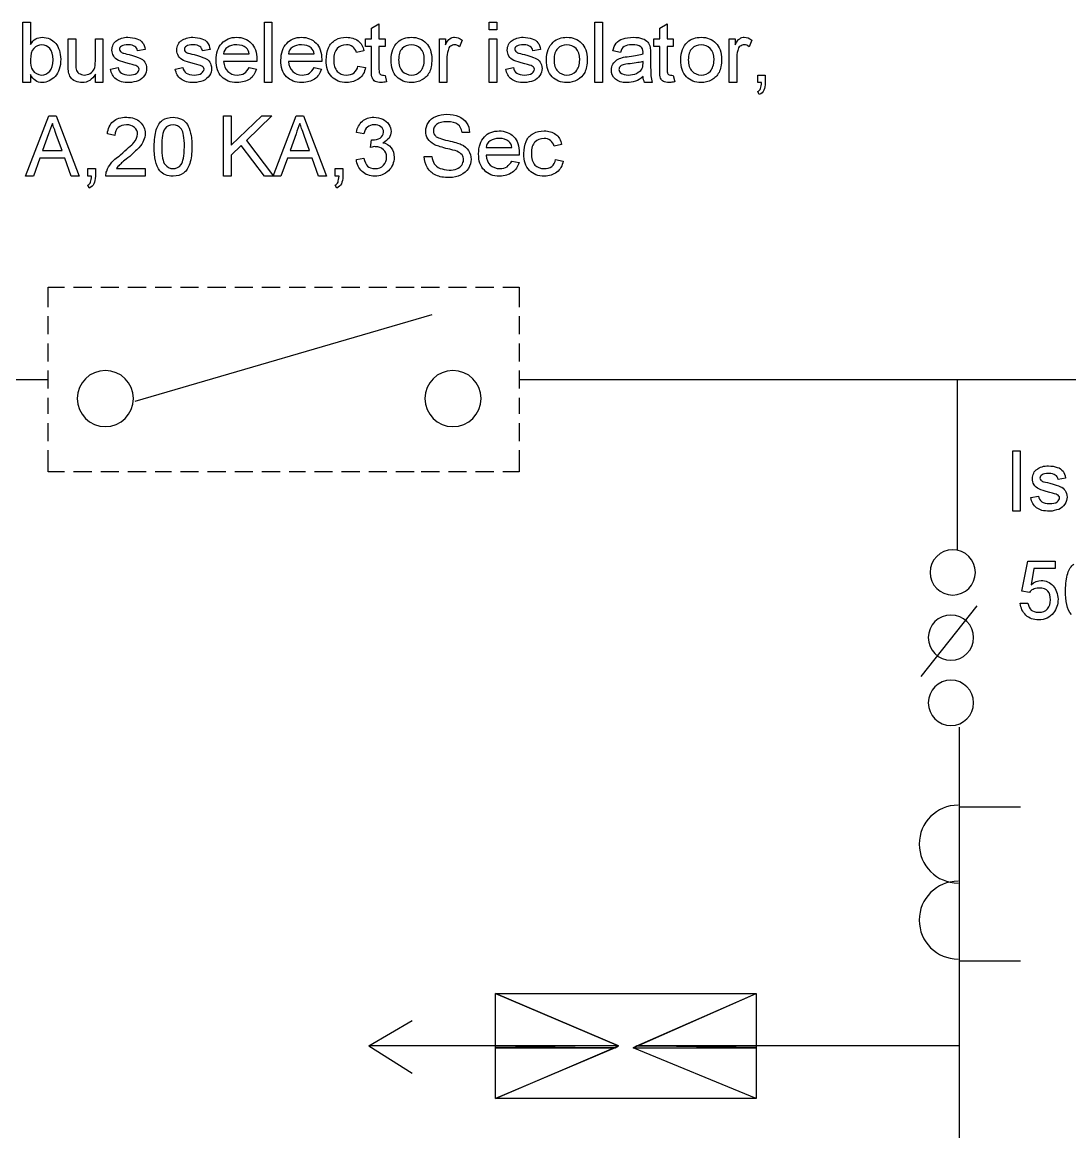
# Model space of a CAD drawing. Header units: millimetres. Extents: x 12 to 286, y 8 to 173.
# Drawn here: x 158.66 to 183.16, y 33.54 to 59.48 of the extents above; entities that cross this region are included whole.
import ezdxf

# ---------------------------------------------------------------- set-up
doc = ezdxf.new("R2010")
doc.units = ezdxf.units.MM
doc.layers.get('0').update_dxf_attribs({"linetype": 'CONTINUOUS'})

msp = doc.modelspace()

# ---------------------------------------------------------------- linework, layer by layer
at = {"color": 0}
for p, q in [((158.68, 58.0679), (158.68, 59.479)), ((158.68, 59.479), (158.856, 59.479)), ((158.856, 59.479), (158.856, 58.9552)), ((164.324, 58.0679), (164.324, 59.479)), ((164.324, 59.479), (164.501, 59.479)), ((164.501, 59.479), (164.501, 58.0679)), ((166.828, 59.3397), (167.004, 59.4416)), ((167.004, 59.4416), (167.004, 59.0903)), ((169.58, 59.3027), (169.58, 59.479)), ((169.58, 59.479), (169.756, 59.479)), ((169.756, 59.479), (169.756, 59.3027)), ((172.049, 58.0679), (172.049, 59.479)), ((172.049, 59.479), (172.226, 59.479)), ((172.226, 59.479), (172.226, 58.0679)), ((173.567, 59.3397), (173.743, 59.4416)), ((173.743, 59.4416), (173.743, 59.0903)), ((166.828, 59.0903), (166.828, 59.3397)), ((169.756, 59.3027), (169.58, 59.3027)), ((173.567, 59.0903), (173.567, 59.3397)), ((159.738, 58.4701), (159.738, 59.0903)), ((159.738, 59.0903), (159.915, 59.0903)), ((159.915, 59.0903), (159.915, 58.5541)), ((160.373, 58.572), (160.373, 59.0903)), ((160.373, 59.0903), (160.55, 59.0903)), ((160.55, 59.0903), (160.55, 58.0679)), ((166.688, 58.9139), (166.688, 59.0903)), ((166.688, 59.0903), (166.828, 59.0903)), ((166.828, 58.9139), (166.688, 58.9139)), ((166.828, 58.3614), (166.828, 58.9139)), ((167.004, 59.0903), (167.146, 59.0903)), ((167.146, 58.9139), (167.004, 58.9139)), ((167.004, 58.9139), (167.004, 58.3724)), ((167.146, 59.0903), (167.146, 58.9139)), ((168.415, 58.0679), (168.415, 59.0903)), ((168.415, 59.0903), (168.558, 59.0903)), ((168.558, 59.0903), (168.558, 58.9499)), ((168.945, 59.0599), (168.888, 58.9001)), ((169.58, 58.0679), (169.58, 59.0903)), ((169.58, 59.0903), (169.756, 59.0903)), ((169.756, 59.0903), (169.756, 58.0679)), ((173.426, 58.9139), (173.426, 59.0903)), ((173.426, 59.0903), (173.567, 59.0903)), ((173.567, 58.9139), (173.426, 58.9139)), ((173.567, 58.3614), (173.567, 58.9139)), ((173.743, 59.0903), (173.883, 59.0903)), ((173.883, 58.9139), (173.743, 58.9139)), ((173.743, 58.9139), (173.743, 58.3724)), ((173.883, 59.0903), (173.883, 58.9139)), ((175.19, 58.0679), (175.19, 59.0903)), ((175.19, 59.0903), (175.331, 59.0903)), ((175.331, 59.0903), (175.331, 58.9499)), ((175.719, 59.0599), (175.661, 58.9001)), ((161.536, 58.8437), (161.36, 58.8077)), ((163.054, 58.8437), (162.877, 58.8077)), ((163.372, 58.7375), (163.971, 58.7375)), ((164.888, 58.7375), (165.489, 58.7375)), ((166.652, 58.8077), (166.475, 58.7735)), ((170.78, 58.8437), (170.604, 58.8077)), ((172.649, 58.7735), (172.472, 58.8077)), ((173.354, 58.7389), (173.354, 58.5294)), ((160.726, 58.3847), (160.903, 58.4207)), ((162.242, 58.3847), (162.418, 58.4207)), ((164.146, 58.5611), (163.372, 58.5611)), ((163.969, 58.4207), (164.142, 58.3847)), ((163.969, 58.4207), (163.969, 58.4207)), ((165.664, 58.5611), (164.888, 58.5611)), ((165.486, 58.4207), (165.66, 58.3847)), ((165.486, 58.4207), (165.486, 58.4207)), ((166.511, 58.4549), (166.688, 58.4207)), ((167.287, 58.5971), (167.287, 58.5971)), ((168.592, 58.6123), (168.592, 58.0679)), ((169.969, 58.3847), (170.145, 58.4207)), ((170.921, 58.5971), (170.921, 58.5971)), ((173.178, 58.5128), (173.178, 58.5611)), ((174.06, 58.5971), (174.06, 58.5971)), ((175.367, 58.6123), (175.367, 58.0679)), ((158.856, 58.2538), (158.856, 58.0679)), ((160.373, 58.0679), (160.373, 58.2662)), ((167.146, 58.2344), (167.181, 58.0842)), ((173.178, 58.2083), (173.178, 58.2083)), ((173.883, 58.2344), (173.919, 58.0842)), ((175.86, 58.0679), (175.86, 58.2443)), ((175.86, 58.2443), (176.036, 58.2443)), ((176.036, 58.2443), (176.036, 58.0679)), ((158.856, 58.0679), (158.68, 58.0679)), ((160.55, 58.0679), (160.373, 58.0679)), ((164.501, 58.0679), (164.324, 58.0679)), ((168.592, 58.0679), (168.415, 58.0679)), ((169.756, 58.0679), (169.58, 58.0679)), ((172.226, 58.0679), (172.049, 58.0679)), ((173.39, 58.0679), (173.214, 58.0679)), ((175.367, 58.0679), (175.19, 58.0679)), ((175.947, 58.0679), (175.86, 58.0679)), ((175.896, 57.7854), (175.86, 57.8556)), ((158.742, 55.8793), (159.282, 57.2904)), ((159.282, 57.2904), (159.453, 57.2904)), ((159.453, 57.2904), (159.993, 55.8793)), ((163.372, 55.8793), (163.372, 57.2904)), ((163.372, 57.2904), (163.548, 57.2904)), ((163.548, 57.2904), (163.548, 56.6043)), ((163.548, 56.6043), (164.261, 57.2904)), ((164.501, 57.2904), (163.904, 56.7171)), ((164.261, 57.2904), (164.501, 57.2904)), ((164.527, 55.8793), (165.068, 57.2904)), ((165.068, 57.2904), (165.238, 57.2904)), ((165.238, 57.2904), (165.779, 55.8793)), ((159.278, 56.866), (159.14, 56.4804)), ((159.593, 56.4804), (159.468, 56.8332)), ((160.831, 56.8332), (160.654, 56.8674)), ((165.064, 56.866), (164.926, 56.4804)), ((165.38, 56.4804), (165.255, 56.8332)), ((166.652, 56.8674), (166.475, 56.9034)), ((169.121, 56.9034), (168.945, 56.9034)), ((161.749, 56.5672), (161.749, 56.5672)), ((163.781, 56.599), (163.548, 56.3742)), ((164.324, 55.8793), (163.781, 56.599)), ((163.904, 56.7171), (164.535, 55.8793)), ((166.809, 56.5506), (166.828, 56.727)), ((169.51, 56.5506), (170.109, 56.5506)), ((171.274, 56.6208), (171.097, 56.5848)), ((159.078, 56.304), (158.926, 55.8793)), ((159.657, 56.304), (159.078, 56.304)), ((159.14, 56.4804), (159.593, 56.4804)), ((159.808, 55.8793), (159.657, 56.304)), ((163.548, 56.3742), (163.548, 55.8793)), ((164.863, 56.304), (164.711, 55.8793)), ((165.442, 56.304), (164.863, 56.304)), ((164.926, 56.4804), (165.38, 56.4804)), ((165.593, 55.8793), (165.442, 56.304)), ((166.475, 56.2681), (166.652, 56.304)), ((168.063, 56.3383), (168.239, 56.3383)), ((170.284, 56.3742), (169.51, 56.3742)), ((160.197, 55.8793), (160.197, 56.0557)), ((160.197, 56.0557), (160.373, 56.0557)), ((160.373, 56.0557), (160.373, 55.8793)), ((160.869, 56.0557), (161.536, 56.0557)), ((161.536, 56.0557), (161.536, 55.8793)), ((165.982, 55.8793), (165.982, 56.0557)), ((165.982, 56.0557), (166.158, 56.0557)), ((166.158, 56.0557), (166.158, 55.8793)), ((170.108, 56.2321), (170.28, 56.1979)), ((170.108, 56.2321), (170.108, 56.2321)), ((171.133, 56.2681), (171.31, 56.2321)), ((158.926, 55.8793), (158.742, 55.8793)), ((159.993, 55.8793), (159.808, 55.8793)), ((160.284, 55.8793), (160.197, 55.8793)), ((161.536, 55.8793), (160.62, 55.8793)), ((163.548, 55.8793), (163.372, 55.8793)), ((164.535, 55.8793), (164.324, 55.8793)), ((164.711, 55.8793), (164.527, 55.8793)), ((165.779, 55.8793), (165.593, 55.8793)), ((166.069, 55.8793), (165.982, 55.8793)), ((160.231, 55.5985), (160.197, 55.6687)), ((166.018, 55.5985), (165.982, 55.6687)), ((159.272, 52.8175), (159.272, 53.2832)), ((159.272, 53.2832), (159.653, 53.2832)), ((159.865, 53.2832), (160.288, 53.2832)), ((160.5, 53.2832), (160.923, 53.2832)), ((161.135, 53.2832), (161.558, 53.2832)), ((161.769, 53.2832), (162.151, 53.2832)), ((162.362, 53.2832), (162.786, 53.2832)), ((162.997, 53.2832), (163.42, 53.2832)), ((163.632, 53.2832), (164.055, 53.2832)), ((164.268, 53.2832), (164.691, 53.2832)), ((164.903, 53.2832), (165.283, 53.2832)), ((165.495, 53.2832), (165.918, 53.2832)), ((166.131, 53.2832), (166.554, 53.2832)), ((166.765, 53.2832), (167.189, 53.2832)), ((167.4, 53.2832), (167.823, 53.2832)), ((167.992, 53.2832), (168.415, 53.2832)), ((168.628, 53.2832), (169.051, 53.2832)), ((169.263, 53.2832), (169.686, 53.2832)), ((169.898, 53.2832), (170.279, 53.2832)), ((170.279, 53.2832), (170.279, 52.8175)), ((159.272, 52.1836), (159.272, 52.6066)), ((161.303, 50.6166), (168.247, 52.6479)), ((170.279, 52.6066), (170.279, 52.1836)), ((159.272, 51.5482), (159.272, 51.9712)), ((170.279, 51.9712), (170.279, 51.5482)), ((22.9595, 51.1253), (159.272, 51.1253)), ((159.272, 50.9129), (159.272, 51.3362)), ((170.279, 51.3362), (170.279, 50.9129)), ((170.279, 51.1253), (279.795, 51.1253)), ((180.523, 51.1253), (180.523, 47.1456)), ((159.272, 50.3206), (159.272, 50.7009)), ((170.279, 50.7009), (170.279, 50.3206)), ((159.272, 49.6852), (159.272, 50.1082)), ((170.279, 50.1082), (170.279, 49.6852)), ((159.272, 48.9659), (159.272, 49.4729)), ((170.279, 49.4729), (170.279, 48.9659)), ((181.821, 48.048), (181.821, 49.4591)), ((181.821, 49.4591), (181.997, 49.4591)), ((181.997, 49.4591), (181.997, 48.048)), ((159.653, 48.9659), (159.272, 48.9659)), ((160.288, 48.9659), (159.865, 48.9659)), ((160.923, 48.9659), (160.5, 48.9659)), ((161.558, 48.9659), (161.135, 48.9659)), ((162.151, 48.9659), (161.769, 48.9659)), ((162.786, 48.9659), (162.362, 48.9659)), ((163.42, 48.9659), (162.997, 48.9659)), ((164.055, 48.9659), (163.632, 48.9659)), ((164.691, 48.9659), (164.268, 48.9659)), ((165.283, 48.9659), (164.903, 48.9659)), ((165.918, 48.9659), (165.495, 48.9659)), ((166.554, 48.9659), (166.131, 48.9659)), ((167.189, 48.9659), (166.765, 48.9659)), ((167.823, 48.9659), (167.4, 48.9659)), ((168.415, 48.9659), (167.992, 48.9659)), ((169.051, 48.9659), (168.628, 48.9659)), ((169.686, 48.9659), (169.263, 48.9659)), ((170.279, 48.9659), (169.898, 48.9659)), ((183.056, 48.8237), (182.879, 48.7895)), ((182.246, 48.3665), (182.422, 48.4008)), ((181.997, 48.048), (181.821, 48.048)), ((182.033, 46.1779), (182.174, 46.8835)), ((182.174, 46.8835), (182.809, 46.8835)), ((182.317, 46.7071), (182.252, 46.3243)), ((182.809, 46.7071), (182.317, 46.7071)), ((182.809, 46.8835), (182.809, 46.7071)), ((182.21, 46.1437), (182.033, 46.1779)), ((183.056, 46.1959), (183.056, 46.1959)), ((179.677, 44.1812), (180.989, 45.8336)), ((181.997, 45.8971), (182.174, 45.8971)), ((180.566, 42.9962), (180.566, 31.4399)), ((180.566, 41.1346), (182.006, 41.1346)), ((180.566, 37.5349), (182.006, 37.5349)), ((169.729, 36.7728), (172.607, 35.5466)), ((169.729, 35.5466), (169.729, 36.7728)), ((169.729, 36.7728), (172.607, 35.5466)), ((169.729, 35.5466), (169.729, 36.7728)), ((172.607, 35.5466), (169.729, 36.7728)), ((169.729, 36.7728), (175.824, 36.7728)), ((169.729, 34.3187), (169.729, 36.7728)), ((172.945, 35.5039), (175.824, 36.7728)), ((173.03, 35.5466), (175.824, 36.7728)), ((173.03, 35.5466), (175.824, 36.7728)), ((175.824, 36.7728), (175.824, 35.5466)), ((175.824, 36.7728), (175.824, 35.5466)), ((175.824, 36.7728), (175.824, 34.3187)), ((166.765, 35.5466), (167.782, 36.1389)), ((169.729, 35.5466), (166.765, 35.5466)), ((166.765, 35.5466), (167.782, 34.9112)), ((172.607, 35.5466), (169.729, 35.5466)), ((172.607, 35.5466), (169.729, 35.5466)), ((172.607, 35.5466), (169.729, 35.5466)), ((169.729, 35.5466), (172.522, 35.5039)), ((169.729, 35.5466), (172.522, 35.5039)), ((169.729, 35.5039), (169.729, 35.5466)), ((172.607, 35.5466), (169.729, 35.5466)), ((169.729, 35.5466), (172.522, 35.5039)), ((169.729, 35.5466), (172.522, 35.5039)), ((169.729, 35.5039), (169.729, 35.5466)), ((169.729, 34.3187), (172.607, 35.5466)), ((172.522, 35.5039), (172.607, 35.5466)), ((172.522, 35.5039), (172.607, 35.5466)), ((173.03, 35.5466), (172.945, 35.5039)), ((173.03, 35.5466), (172.945, 35.5039)), ((175.824, 35.5466), (173.03, 35.5466)), ((175.824, 35.5466), (173.03, 35.5466)), ((175.824, 35.5039), (173.03, 35.5466)), ((175.824, 35.5039), (173.03, 35.5466)), ((173.03, 35.5466), (175.824, 35.5466)), ((175.824, 35.5039), (173.03, 35.5466)), ((173.03, 35.5466), (175.824, 35.5466)), ((175.824, 35.5039), (173.03, 35.5466)), ((180.566, 35.5466), (175.824, 35.5466)), ((175.824, 35.5466), (175.824, 35.5039)), ((175.824, 35.5466), (175.824, 35.5039)), ((169.729, 35.5039), (172.522, 35.5039)), ((172.522, 35.5039), (169.729, 34.3187)), ((169.729, 34.3187), (169.729, 35.5039)), ((169.729, 35.5039), (172.522, 35.5039)), ((172.522, 35.5039), (169.729, 34.3187)), ((169.729, 34.3187), (169.729, 35.5039)), ((172.522, 35.5039), (169.729, 35.5039)), ((172.522, 35.5039), (169.729, 35.5039)), ((172.945, 35.5039), (175.824, 35.5039)), ((172.945, 35.5039), (175.824, 35.5039)), ((175.824, 34.3187), (172.945, 35.5039)), ((172.945, 35.5039), (175.824, 35.5039)), ((172.945, 35.5039), (175.824, 35.5039)), ((175.824, 34.3187), (172.945, 35.5039)), ((175.824, 34.3187), (172.945, 35.5039)), ((175.824, 35.5039), (175.824, 34.3187)), ((175.824, 35.5039), (175.824, 34.3187)), ((175.824, 34.3187), (169.729, 34.3187))]:
    msp.add_line(p, q, dxfattribs=at)
for points in [[(158.856, 58.9552), (158.928, 59.0779), (159.02, 59.1263), (159.133, 59.1263)], [(159.125, 58.9499), (159.045, 58.9499), (158.988, 58.9195), (158.935, 58.8603)], [(159.308, 58.8627), (159.247, 58.9248), (159.197, 58.9499), (159.125, 58.9499)], [(159.133, 59.1263), (159.185, 59.1263), (159.254, 59.1125), (159.31, 59.0875)], [(159.31, 59.0875), (159.355, 59.0642), (159.41, 59.0268), (159.446, 58.9813)], [(159.446, 58.9813), (159.474, 58.9372), (159.511, 58.8821), (159.531, 58.8176)], [(160.76, 58.8243), (160.76, 58.8779), (160.771, 58.9153), (160.792, 58.9538)], [(160.792, 58.9538), (160.802, 59.0035), (160.841, 59.0268), (160.876, 59.0532)], [(160.876, 59.0532), (160.9, 59.0737), (160.94, 59.0903), (160.987, 59.104)], [(160.987, 58.9167), (160.949, 58.9068), (160.937, 58.8712), (160.937, 58.8423)], [(160.987, 59.104), (161.028, 59.1263), (161.082, 59.1263), (161.134, 59.1263)], [(161.148, 58.9499), (161.061, 58.9499), (161.018, 58.9386), (160.987, 58.9167)], [(161.134, 59.1263), (161.207, 59.1263), (161.284, 59.1136), (161.344, 59.0917)], [(161.297, 58.9111), (161.259, 58.9372), (161.212, 58.9499), (161.148, 58.9499)], [(161.36, 58.8077), (161.353, 58.8518), (161.332, 58.8878), (161.297, 58.9111)], [(161.344, 59.0917), (161.399, 59.0808), (161.448, 59.0381), (161.477, 58.9993)], [(161.477, 58.9993), (161.503, 58.9675), (161.527, 58.9082), (161.536, 58.8437)], [(162.278, 58.8243), (162.278, 58.8779), (162.287, 58.9153), (162.31, 58.9538)], [(162.31, 58.9538), (162.319, 59.0035), (162.358, 59.0268), (162.393, 59.0532)], [(162.393, 59.0532), (162.417, 59.0737), (162.457, 59.0903), (162.502, 59.104)], [(162.502, 58.9167), (162.465, 58.9068), (162.454, 58.8712), (162.454, 58.8423)], [(162.502, 59.104), (162.545, 59.1263), (162.599, 59.1263), (162.651, 59.1263)], [(162.665, 58.9499), (162.578, 58.9499), (162.535, 58.9386), (162.502, 58.9167)], [(162.651, 59.1263), (162.724, 59.1263), (162.801, 59.1136), (162.861, 59.0917)], [(162.814, 58.9111), (162.777, 58.9372), (162.728, 58.9499), (162.665, 58.9499)], [(162.877, 58.8077), (162.87, 58.8518), (162.848, 58.8878), (162.814, 58.9111)], [(162.861, 59.0917), (162.915, 59.0808), (162.965, 59.0381), (162.994, 58.9993)], [(162.994, 58.9993), (163.019, 58.9675), (163.044, 58.9082), (163.054, 58.8437)], [(163.196, 58.5872), (163.196, 58.7608), (163.24, 58.8906), (163.329, 58.9841)], [(163.329, 58.9841), (163.409, 59.0779), (163.535, 59.1263), (163.678, 59.1263)], [(163.466, 58.892), (163.401, 58.8603), (163.377, 58.8024), (163.372, 58.7375)], [(163.677, 58.9499), (163.586, 58.9499), (163.523, 58.9305), (163.466, 58.892)], [(163.902, 58.8768), (163.843, 58.9248), (163.769, 58.9499), (163.677, 58.9499)], [(163.678, 59.1263), (163.807, 59.1263), (163.929, 59.0808), (164.016, 58.9897)], [(164.016, 58.9897), (164.101, 58.9082), (164.148, 58.7707), (164.148, 58.6066)], [(164.711, 58.5872), (164.711, 58.7608), (164.757, 58.8906), (164.846, 58.9841)], [(164.846, 58.9841), (164.926, 59.0779), (165.052, 59.1263), (165.194, 59.1263)], [(164.983, 58.892), (164.918, 58.8603), (164.895, 58.8024), (164.888, 58.7375)], [(165.194, 58.9499), (165.103, 58.9499), (165.039, 58.9305), (164.983, 58.892)], [(165.194, 59.1263), (165.325, 59.1263), (165.446, 59.0808), (165.533, 58.9897)], [(165.42, 58.8768), (165.36, 58.9248), (165.286, 58.9499), (165.194, 58.9499)], [(165.533, 58.9897), (165.617, 58.9082), (165.665, 58.7707), (165.665, 58.6066)], [(165.825, 58.8793), (165.857, 58.9732), (165.918, 59.0229), (165.994, 59.0642)], [(165.994, 59.0642), (166.064, 59.1136), (166.151, 59.1263), (166.241, 59.1263)], [(166.242, 58.9499), (166.15, 58.9499), (166.084, 58.9209), (166.029, 58.8641)], [(166.241, 59.1263), (166.348, 59.1263), (166.444, 59.0984), (166.515, 59.0434)], [(166.39, 58.9044), (166.343, 58.9372), (166.3, 58.9499), (166.242, 58.9499)], [(166.475, 58.7735), (166.46, 58.8313), (166.431, 58.8754), (166.39, 58.9044)], [(166.515, 59.0434), (166.586, 58.9926), (166.632, 58.9097), (166.652, 58.8077)], [(167.287, 58.5971), (167.287, 58.7844), (167.339, 58.922), (167.444, 59.013)], [(167.444, 59.013), (167.527, 59.0903), (167.638, 59.1263), (167.764, 59.1263)], [(167.764, 58.9499), (167.671, 58.9499), (167.606, 58.9195), (167.549, 58.8617)], [(167.764, 59.1263), (167.898, 59.1263), (168.017, 59.0808), (168.107, 58.9897)], [(167.977, 58.8617), (167.914, 58.9248), (167.849, 58.9499), (167.764, 58.9499)], [(168.107, 58.9897), (168.192, 58.9082), (168.239, 58.7721), (168.239, 58.6109)], [(168.558, 58.9499), (168.596, 59.0338), (168.632, 59.0684), (168.664, 59.0917)], [(168.678, 58.9153), (168.644, 58.903), (168.629, 58.8589), (168.618, 58.8176)], [(168.664, 59.0917), (168.697, 59.1263), (168.733, 59.1263), (168.772, 59.1263)], [(168.771, 58.9499), (168.735, 58.9499), (168.705, 58.9372), (168.678, 58.9153)], [(168.888, 58.9001), (168.844, 58.9372), (168.81, 58.9499), (168.771, 58.9499)], [(168.772, 59.1263), (168.827, 59.1263), (168.887, 59.104), (168.945, 59.0599)], [(170.003, 58.8243), (170.003, 58.8779), (170.014, 58.9153), (170.035, 58.9538)], [(170.035, 58.9538), (170.046, 59.0035), (170.084, 59.0268), (170.119, 59.0532)], [(170.119, 59.0532), (170.144, 59.0737), (170.182, 59.0903), (170.229, 59.104)], [(170.229, 58.9167), (170.192, 58.9068), (170.179, 58.8712), (170.179, 58.8423)], [(170.229, 59.104), (170.27, 59.1263), (170.324, 59.1263), (170.378, 59.1263)], [(170.39, 58.9499), (170.303, 58.9499), (170.261, 58.9386), (170.229, 58.9167)], [(170.378, 59.1263), (170.451, 59.1263), (170.527, 59.1136), (170.587, 59.0917)], [(170.539, 58.9111), (170.502, 58.9372), (170.455, 58.9499), (170.39, 58.9499)], [(170.604, 58.8077), (170.596, 58.8518), (170.575, 58.8878), (170.539, 58.9111)], [(170.587, 59.0917), (170.641, 59.0808), (170.692, 59.0381), (170.72, 58.9993)], [(170.72, 58.9993), (170.746, 58.9675), (170.769, 58.9082), (170.78, 58.8437)], [(170.921, 58.5971), (170.921, 58.7844), (170.973, 58.922), (171.078, 59.013)], [(171.078, 59.013), (171.161, 59.0903), (171.272, 59.1263), (171.398, 59.1263)], [(171.398, 58.9499), (171.305, 58.9499), (171.239, 58.9195), (171.183, 58.8617)], [(171.398, 59.1263), (171.531, 59.1263), (171.651, 59.0808), (171.739, 58.9897)], [(171.611, 58.8617), (171.546, 58.9248), (171.483, 58.9499), (171.398, 58.9499)], [(171.739, 58.9897), (171.826, 58.9082), (171.873, 58.7721), (171.873, 58.6109)], [(172.472, 58.8077), (172.489, 58.8807), (172.515, 58.94), (172.551, 58.9855)], [(172.551, 58.9855), (172.586, 59.0419), (172.641, 59.0656), (172.709, 59.0889)], [(172.738, 58.9097), (172.692, 58.8864), (172.668, 58.838), (172.649, 58.7735)], [(172.709, 59.0889), (172.77, 59.1136), (172.857, 59.1263), (172.948, 59.1263)], [(172.925, 58.9499), (172.831, 58.9499), (172.779, 58.9361), (172.738, 58.9097)], [(173.129, 58.9001), (173.076, 58.9372), (173.014, 58.9499), (172.925, 58.9499)], [(172.948, 59.1263), (173.032, 59.1263), (173.111, 59.115), (173.167, 59.0931)], [(173.178, 58.776), (173.178, 58.8451), (173.162, 58.8754), (173.129, 58.9001)], [(173.167, 59.0931), (173.215, 59.0832), (173.264, 59.0448), (173.291, 59.013)], [(173.291, 59.013), (173.314, 58.9827), (173.335, 58.94), (173.346, 58.8906)], [(173.346, 58.8906), (173.343, 58.867), (173.354, 58.8091), (173.354, 58.7389)], [(174.06, 58.5971), (174.06, 58.7844), (174.112, 58.922), (174.217, 59.013)], [(174.217, 59.013), (174.3, 59.0903), (174.412, 59.1263), (174.538, 59.1263)], [(174.538, 58.9499), (174.444, 58.9499), (174.38, 58.9195), (174.322, 58.8617)], [(174.538, 59.1263), (174.671, 59.1263), (174.792, 59.0808), (174.88, 58.9897)], [(174.75, 58.8617), (174.687, 58.9248), (174.622, 58.9499), (174.538, 58.9499)], [(174.88, 58.9897), (174.965, 58.9082), (175.014, 58.7721), (175.014, 58.6109)], [(175.331, 58.9499), (175.369, 59.0338), (175.405, 59.0684), (175.438, 59.0917)], [(175.45, 58.9153), (175.417, 58.903), (175.402, 58.8589), (175.391, 58.8176)], [(175.438, 59.0917), (175.47, 59.1263), (175.506, 59.1263), (175.545, 59.1263)], [(175.544, 58.9499), (175.508, 58.9499), (175.478, 58.9372), (175.45, 58.9153)], [(175.661, 58.9001), (175.617, 58.9372), (175.583, 58.9499), (175.544, 58.9499)], [(175.545, 59.1263), (175.602, 59.1263), (175.66, 59.104), (175.719, 59.0599)], [(158.935, 58.8603), (158.879, 58.8077), (158.856, 58.7156), (158.856, 58.6038)], [(159.385, 58.5971), (159.385, 58.7294), (159.359, 58.8063), (159.308, 58.8627)], [(159.531, 58.8176), (159.549, 58.7622), (159.562, 58.6853), (159.562, 58.6123)], [(160.801, 58.6853), (160.773, 58.7333), (160.76, 58.7745), (160.76, 58.8243)], [(160.915, 58.5858), (160.86, 58.6133), (160.827, 58.6437), (160.801, 58.6853)], [(160.937, 58.8423), (160.937, 58.8243), (160.944, 58.8077), (160.958, 58.7939)], [(160.958, 58.7939), (160.964, 58.783), (160.992, 58.7664), (161.021, 58.7569)], [(161.021, 58.7569), (161.034, 58.7569), (161.086, 58.7389), (161.166, 58.7209)], [(161.166, 58.7209), (161.277, 58.6934), (161.365, 58.6602), (161.415, 58.6384)], [(161.415, 58.6384), (161.458, 58.6274), (161.502, 58.5858), (161.531, 58.5459)], [(162.316, 58.6853), (162.289, 58.7333), (162.278, 58.7745), (162.278, 58.8243)], [(162.432, 58.5858), (162.377, 58.6133), (162.343, 58.6437), (162.316, 58.6853)], [(162.454, 58.8423), (162.454, 58.8243), (162.461, 58.8077), (162.475, 58.7939)], [(162.475, 58.7939), (162.48, 58.783), (162.509, 58.7664), (162.537, 58.7569)], [(162.537, 58.7569), (162.549, 58.7569), (162.603, 58.7389), (162.683, 58.7209)], [(162.683, 58.7209), (162.795, 58.6934), (162.883, 58.6602), (162.931, 58.6384)], [(162.931, 58.6384), (162.975, 58.6274), (163.019, 58.5858), (163.047, 58.5459)], [(163.971, 58.7375), (163.963, 58.7996), (163.94, 58.8465), (163.902, 58.8768)], [(165.489, 58.7375), (165.48, 58.7996), (165.457, 58.8465), (165.42, 58.8768)], [(165.77, 58.5929), (165.77, 58.7029), (165.789, 58.7982), (165.825, 58.8793)], [(166.029, 58.8641), (165.97, 58.8133), (165.946, 58.7195), (165.946, 58.5971)], [(167.549, 58.8617), (167.487, 58.8091), (167.463, 58.7156), (167.463, 58.5971)], [(168.063, 58.6024), (168.063, 58.7252), (168.035, 58.8024), (167.977, 58.8617)], [(168.618, 58.8176), (168.592, 58.7636), (168.592, 58.6863), (168.592, 58.6123)], [(170.043, 58.6853), (170.016, 58.7333), (170.003, 58.7745), (170.003, 58.8243)], [(170.157, 58.5858), (170.102, 58.6133), (170.069, 58.6437), (170.043, 58.6853)], [(170.179, 58.8423), (170.179, 58.8243), (170.186, 58.8077), (170.2, 58.7939)], [(170.2, 58.7939), (170.207, 58.783), (170.235, 58.7664), (170.264, 58.7569)], [(170.264, 58.7569), (170.276, 58.7569), (170.328, 58.7389), (170.408, 58.7209)], [(170.408, 58.7209), (170.52, 58.6934), (170.608, 58.6602), (170.658, 58.6384)], [(170.658, 58.6384), (170.7, 58.6274), (170.746, 58.5858), (170.773, 58.5459)], [(171.183, 58.8617), (171.121, 58.8091), (171.097, 58.7156), (171.097, 58.5971)], [(171.697, 58.6024), (171.697, 58.7252), (171.668, 58.8024), (171.611, 58.8617)], [(172.566, 58.5957), (172.598, 58.6204), (172.648, 58.6398), (172.696, 58.6521)], [(172.696, 58.6521), (172.727, 58.6659), (172.785, 58.6701), (172.855, 58.6782)], [(172.855, 58.6782), (172.992, 58.7029), (173.109, 58.7142), (173.178, 58.7375)], [(173.178, 58.7375), (173.167, 58.7569), (173.178, 58.7707), (173.178, 58.776)], [(174.322, 58.8617), (174.26, 58.8091), (174.236, 58.7156), (174.236, 58.5971)], [(174.837, 58.6024), (174.837, 58.7252), (174.808, 58.8024), (174.75, 58.8617)], [(175.391, 58.8176), (175.367, 58.7636), (175.367, 58.6863), (175.367, 58.6123)], [(158.856, 58.6038), (158.856, 58.5018), (158.871, 58.4122), (158.905, 58.3639)], [(158.905, 58.3639), (158.952, 58.2909), (159.027, 58.2443), (159.117, 58.2443)], [(159.305, 58.3325), (159.349, 58.3971), (159.385, 58.48), (159.385, 58.5971)], [(159.562, 58.6123), (159.562, 58.4454), (159.519, 58.3036), (159.435, 58.2097)], [(159.748, 58.3117), (159.738, 58.3463), (159.738, 58.3985), (159.738, 58.4701)], [(159.915, 58.5541), (159.915, 58.4715), (159.917, 58.4122), (159.924, 58.3819)], [(159.924, 58.3819), (159.931, 58.3392), (159.956, 58.3046), (159.99, 58.2799)], [(160.254, 58.2814), (160.289, 58.3173), (160.328, 58.3406), (160.346, 58.3833)], [(160.346, 58.3833), (160.361, 58.4274), (160.373, 58.4909), (160.373, 58.572)], [(160.859, 58.1477), (160.78, 58.2097), (160.744, 58.2799), (160.726, 58.3847)], [(160.903, 58.4207), (160.912, 58.3629), (160.938, 58.3188), (160.981, 58.2884)], [(161.171, 58.5018), (161.043, 58.5417), (160.964, 58.5625), (160.915, 58.5858)], [(161.344, 58.4535), (161.313, 58.4659), (161.261, 58.4824), (161.171, 58.5018)], [(161.339, 58.2842), (161.373, 58.3198), (161.396, 58.342), (161.396, 58.3777)], [(161.396, 58.3777), (161.396, 58.4122), (161.378, 58.4345), (161.344, 58.4535)], [(161.572, 58.3957), (161.572, 58.3449), (161.556, 58.2814), (161.521, 58.2306)], [(161.531, 58.5459), (161.549, 58.51), (161.572, 58.4549), (161.572, 58.3957)], [(162.376, 58.1477), (162.297, 58.2097), (162.261, 58.2799), (162.242, 58.3847)], [(162.418, 58.4207), (162.428, 58.3629), (162.456, 58.3188), (162.498, 58.2884)], [(162.688, 58.5018), (162.56, 58.5417), (162.482, 58.5625), (162.432, 58.5858)], [(162.861, 58.4535), (162.829, 58.4659), (162.778, 58.4824), (162.688, 58.5018)], [(162.855, 58.2842), (162.889, 58.3198), (162.913, 58.342), (162.913, 58.3777)], [(162.913, 58.3777), (162.913, 58.4122), (162.895, 58.4345), (162.861, 58.4535)], [(163.09, 58.3957), (163.09, 58.3449), (163.073, 58.2814), (163.038, 58.2306)], [(163.047, 58.5459), (163.066, 58.51), (163.09, 58.4549), (163.09, 58.3957)], [(163.328, 58.2041), (163.23, 58.2965), (163.196, 58.4232), (163.196, 58.5872)], [(163.372, 58.5611), (163.377, 58.4592), (163.411, 58.3791), (163.47, 58.3255)], [(163.858, 58.2856), (163.896, 58.3226), (163.941, 58.3586), (163.969, 58.4207)], [(164.142, 58.3847), (164.104, 58.2842), (164.061, 58.2055), (163.984, 58.1505)], [(164.148, 58.6066), (164.148, 58.6052), (164.148, 58.5819), (164.146, 58.5611)], [(164.845, 58.2041), (164.747, 58.2965), (164.711, 58.4232), (164.711, 58.5872)], [(164.888, 58.5611), (164.895, 58.4592), (164.928, 58.3791), (164.987, 58.3255)], [(165.376, 58.2856), (165.413, 58.3226), (165.458, 58.3586), (165.486, 58.4207)], [(165.66, 58.3847), (165.621, 58.2842), (165.577, 58.2055), (165.5, 58.1505)], [(165.665, 58.6066), (165.665, 58.6052), (165.664, 58.5819), (165.664, 58.5611)], [(165.902, 58.2027), (165.806, 58.2951), (165.77, 58.4232), (165.77, 58.5929)], [(165.946, 58.5971), (165.946, 58.4853), (165.974, 58.3833), (166.029, 58.3283)], [(166.42, 58.2951), (166.463, 58.3364), (166.499, 58.3833), (166.511, 58.4549)], [(166.688, 58.4207), (166.668, 58.3103), (166.62, 58.2235), (166.54, 58.1614)], [(167.004, 58.3724), (167.004, 58.3311), (167.007, 58.2979), (167.013, 58.2856)], [(167.419, 58.2027), (167.323, 58.2965), (167.287, 58.426), (167.287, 58.5971)], [(167.463, 58.5971), (167.463, 58.4909), (167.492, 58.3904), (167.549, 58.3325)], [(167.977, 58.3325), (168.028, 58.3971), (168.063, 58.481), (168.063, 58.6024)], [(168.239, 58.6109), (168.239, 58.4867), (168.22, 58.3777), (168.181, 58.3036)], [(170.101, 58.1477), (170.022, 58.2097), (169.988, 58.2799), (169.969, 58.3847)], [(170.145, 58.4207), (170.155, 58.3629), (170.181, 58.3188), (170.223, 58.2884)], [(170.414, 58.5018), (170.285, 58.5417), (170.208, 58.5625), (170.157, 58.5858)], [(170.586, 58.4535), (170.556, 58.4659), (170.505, 58.4824), (170.414, 58.5018)], [(170.582, 58.2842), (170.615, 58.3198), (170.638, 58.342), (170.638, 58.3777)], [(170.638, 58.3777), (170.638, 58.4122), (170.62, 58.4345), (170.586, 58.4535)], [(170.815, 58.3957), (170.815, 58.3449), (170.798, 58.2814), (170.764, 58.2306)], [(170.773, 58.5459), (170.791, 58.51), (170.815, 58.4549), (170.815, 58.3957)], [(171.052, 58.2027), (170.957, 58.2965), (170.921, 58.426), (170.921, 58.5971)], [(171.097, 58.5971), (171.097, 58.4909), (171.125, 58.3904), (171.183, 58.3325)], [(171.611, 58.3325), (171.662, 58.3971), (171.697, 58.481), (171.697, 58.6024)], [(171.873, 58.6109), (171.873, 58.4867), (171.854, 58.3777), (171.814, 58.3036)], [(172.438, 58.36), (172.438, 58.4179), (172.449, 58.4535), (172.472, 58.4951)], [(172.472, 58.4951), (172.497, 58.5474), (172.528, 58.5706), (172.566, 58.5957)], [(172.639, 58.4369), (172.615, 58.4232), (172.615, 58.3957), (172.615, 58.3724)], [(172.615, 58.3724), (172.615, 58.3392), (172.633, 58.3046), (172.671, 58.2799)], [(172.714, 58.481), (172.672, 58.4743), (172.657, 58.4563), (172.639, 58.4369)], [(172.876, 58.5089), (172.794, 58.5075), (172.745, 58.4923), (172.714, 58.481)], [(173.178, 58.5611), (173.112, 58.5403), (173.01, 58.5241), (172.876, 58.5089)], [(173.025, 58.2828), (173.073, 58.3188), (173.121, 58.3406), (173.148, 58.3791)], [(173.148, 58.3791), (173.166, 58.4108), (173.178, 58.4535), (173.178, 58.5128)], [(173.354, 58.5294), (173.354, 58.3928), (173.357, 58.2828), (173.363, 58.2263)], [(173.743, 58.3724), (173.743, 58.3311), (173.746, 58.2979), (173.75, 58.2856)], [(174.192, 58.2027), (174.096, 58.2965), (174.06, 58.426), (174.06, 58.5971)], [(174.236, 58.5971), (174.236, 58.4909), (174.265, 58.3904), (174.322, 58.3325)], [(174.752, 58.3325), (174.801, 58.3971), (174.837, 58.481), (174.837, 58.6024)], [(175.014, 58.6109), (175.014, 58.4867), (174.993, 58.3777), (174.954, 58.3036)], [(159.132, 58.0679), (159.005, 58.0679), (158.922, 58.1297), (158.856, 58.2538)], [(159.117, 58.2443), (159.184, 58.2443), (159.252, 58.2732), (159.305, 58.3325)], [(159.435, 58.2097), (159.345, 58.1258), (159.25, 58.0679), (159.132, 58.0679)], [(159.797, 58.1865), (159.766, 58.2277), (159.757, 58.262), (159.748, 58.3117)], [(159.907, 58.1007), (159.848, 58.1244), (159.822, 58.1519), (159.797, 58.1865)], [(159.99, 58.2799), (160.022, 58.2662), (160.065, 58.2443), (160.114, 58.2443)], [(160.373, 58.2662), (160.298, 58.1381), (160.196, 58.0679), (160.067, 58.0679)], [(160.114, 58.2443), (160.155, 58.2443), (160.211, 58.2567), (160.254, 58.2814)], [(161.162, 58.0679), (161.025, 58.0679), (160.927, 58.094), (160.859, 58.1477)], [(160.981, 58.2884), (161.021, 58.2662), (161.086, 58.2443), (161.164, 58.2443)], [(161.376, 58.1092), (161.308, 58.0898), (161.242, 58.0679), (161.162, 58.0679)], [(161.164, 58.2443), (161.237, 58.2443), (161.301, 58.2567), (161.339, 58.2842)], [(161.521, 58.2306), (161.481, 58.1822), (161.44, 58.1381), (161.376, 58.1092)], [(162.679, 58.0679), (162.541, 58.0679), (162.445, 58.094), (162.376, 58.1477)], [(162.498, 58.2884), (162.538, 58.2662), (162.603, 58.2443), (162.68, 58.2443)], [(162.892, 58.1092), (162.825, 58.0898), (162.759, 58.0679), (162.679, 58.0679)], [(162.68, 58.2443), (162.755, 58.2443), (162.818, 58.2567), (162.855, 58.2842)], [(163.038, 58.2306), (162.999, 58.1822), (162.957, 58.1381), (162.892, 58.1092)], [(163.687, 58.0679), (163.525, 58.0679), (163.416, 58.1131), (163.328, 58.2041)], [(163.47, 58.3255), (163.52, 58.2785), (163.602, 58.2443), (163.69, 58.2443)], [(163.984, 58.1505), (163.902, 58.1021), (163.807, 58.0679), (163.687, 58.0679)], [(163.69, 58.2443), (163.755, 58.2443), (163.813, 58.2581), (163.858, 58.2856)], [(165.205, 58.0679), (165.042, 58.0679), (164.933, 58.1131), (164.845, 58.2041)], [(164.987, 58.3255), (165.037, 58.2785), (165.119, 58.2443), (165.208, 58.2443)], [(165.5, 58.1505), (165.418, 58.1021), (165.325, 58.0679), (165.205, 58.0679)], [(165.208, 58.2443), (165.272, 58.2443), (165.329, 58.2581), (165.376, 58.2856)], [(166.249, 58.0679), (166.098, 58.0679), (165.989, 58.112), (165.902, 58.2027)], [(166.029, 58.3283), (166.08, 58.2785), (166.156, 58.2443), (166.244, 58.2443)], [(166.244, 58.2443), (166.31, 58.2443), (166.373, 58.2605), (166.42, 58.2951)], [(166.54, 58.1614), (166.452, 58.1021), (166.365, 58.0679), (166.249, 58.0679)], [(166.849, 58.1685), (166.828, 58.2002), (166.828, 58.2634), (166.828, 58.3614)], [(166.918, 58.0954), (166.879, 58.1159), (166.862, 58.1381), (166.849, 58.1685)], [(167.013, 58.2856), (167.016, 58.2828), (167.025, 58.262), (167.036, 58.2553)], [(167.036, 58.2553), (167.037, 58.2553), (167.064, 58.2443), (167.084, 58.2443)], [(167.084, 58.2443), (167.097, 58.2443), (167.12, 58.2401), (167.146, 58.2344)], [(167.764, 58.0679), (167.616, 58.0679), (167.506, 58.1131), (167.419, 58.2027)], [(167.549, 58.3325), (167.601, 58.2785), (167.678, 58.2443), (167.764, 58.2443)], [(167.764, 58.2443), (167.844, 58.2443), (167.921, 58.2732), (167.977, 58.3325)], [(168.009, 58.1283), (167.929, 58.0898), (167.852, 58.0679), (167.764, 58.0679)], [(168.181, 58.3036), (168.137, 58.2316), (168.085, 58.1713), (168.009, 58.1283)], [(170.404, 58.0679), (170.267, 58.0679), (170.17, 58.094), (170.101, 58.1477)], [(170.223, 58.2884), (170.265, 58.2662), (170.328, 58.2443), (170.407, 58.2443)], [(170.619, 58.1092), (170.55, 58.0898), (170.484, 58.0679), (170.404, 58.0679)], [(170.407, 58.2443), (170.48, 58.2443), (170.543, 58.2567), (170.582, 58.2842)], [(170.764, 58.2306), (170.724, 58.1822), (170.682, 58.1381), (170.619, 58.1092)], [(171.398, 58.0679), (171.249, 58.0679), (171.14, 58.1131), (171.052, 58.2027)], [(171.183, 58.3325), (171.235, 58.2785), (171.311, 58.2443), (171.398, 58.2443)], [(171.398, 58.2443), (171.478, 58.2443), (171.555, 58.2732), (171.611, 58.3325)], [(171.643, 58.1283), (171.563, 58.0898), (171.486, 58.0679), (171.398, 58.0679)], [(171.814, 58.3036), (171.771, 58.2316), (171.717, 58.1713), (171.643, 58.1283)], [(172.532, 58.1491), (172.461, 58.2126), (172.438, 58.2747), (172.438, 58.36)], [(172.8, 58.0679), (172.68, 58.0679), (172.594, 58.094), (172.532, 58.1491)], [(172.671, 58.2799), (172.701, 58.2662), (172.763, 58.2443), (172.835, 58.2443)], [(172.835, 58.2443), (172.902, 58.2443), (172.97, 58.2567), (173.025, 58.2828)], [(173.178, 58.2083), (173.119, 58.1572), (173.06, 58.1201), (172.998, 58.0993)], [(173.214, 58.0679), (173.196, 58.1078), (173.184, 58.1547), (173.178, 58.2083)], [(173.363, 58.2263), (173.364, 58.1766), (173.377, 58.1173), (173.39, 58.0679)], [(173.586, 58.1685), (173.567, 58.2002), (173.567, 58.2634), (173.567, 58.3614)], [(173.656, 58.0954), (173.618, 58.1159), (173.6, 58.1381), (173.586, 58.1685)], [(173.75, 58.2856), (173.753, 58.2828), (173.764, 58.262), (173.775, 58.2553)], [(173.775, 58.2553), (173.775, 58.2553), (173.802, 58.2443), (173.823, 58.2443)], [(173.823, 58.2443), (173.835, 58.2443), (173.859, 58.2401), (173.883, 58.2344)], [(174.538, 58.0679), (174.389, 58.0679), (174.28, 58.1131), (174.192, 58.2027)], [(174.322, 58.3325), (174.374, 58.2785), (174.451, 58.2443), (174.538, 58.2443)], [(174.538, 58.2443), (174.617, 58.2443), (174.694, 58.2732), (174.752, 58.3325)], [(174.782, 58.1283), (174.702, 58.0898), (174.626, 58.0679), (174.538, 58.0679)], [(174.954, 58.3036), (174.91, 58.2316), (174.858, 58.1713), (174.782, 58.1283)], [(160.067, 58.0679), (160.007, 58.0679), (159.957, 58.0789), (159.907, 58.1007)], [(167.057, 58.0679), (166.992, 58.0679), (166.951, 58.0775), (166.918, 58.0954)], [(167.181, 58.0842), (167.136, 58.0789), (167.094, 58.0679), (167.057, 58.0679)], [(172.998, 58.0993), (172.926, 58.0789), (172.869, 58.0679), (172.8, 58.0679)], [(173.795, 58.0679), (173.731, 58.0679), (173.689, 58.0775), (173.656, 58.0954)], [(173.919, 58.0842), (173.873, 58.0789), (173.833, 58.0679), (173.795, 58.0679)], [(175.86, 57.8556), (175.889, 57.8721), (175.911, 57.8968), (175.925, 57.9286)], [(176.002, 57.8901), (175.98, 57.8446), (175.944, 57.81), (175.896, 57.7854)], [(175.925, 57.9286), (175.929, 57.9713), (175.945, 58.0072), (175.947, 58.0679)], [(176.036, 58.0679), (176.036, 57.9935), (176.025, 57.9342), (176.002, 57.8901)], [(168.336, 57.2766), (168.404, 57.314), (168.498, 57.3264), (168.593, 57.3264)], [(168.593, 57.3264), (168.697, 57.3264), (168.789, 57.3098), (168.869, 57.2752)], [(159.367, 57.114), (159.334, 57.0371), (159.311, 56.9542), (159.278, 56.866)], [(159.468, 56.8332), (159.421, 56.9613), (159.392, 57.0438), (159.367, 57.114)], [(160.654, 56.8674), (160.667, 56.9944), (160.712, 57.0907), (160.789, 57.1571)], [(160.789, 57.1571), (160.859, 57.2325), (160.973, 57.2562), (161.105, 57.2562)], [(161.101, 57.0798), (161.013, 57.0798), (160.955, 57.0576), (160.905, 57.0135)], [(161.288, 57.0149), (161.229, 57.0675), (161.178, 57.0798), (161.101, 57.0798)], [(161.105, 57.2562), (161.229, 57.2562), (161.344, 57.2188), (161.421, 57.1458)], [(161.421, 57.1458), (161.49, 57.0742), (161.536, 56.9817), (161.536, 56.8731)], [(161.798, 56.9613), (161.826, 57.0689), (161.879, 57.1391), (161.944, 57.186)], [(161.944, 57.186), (162.004, 57.2325), (162.092, 57.2562), (162.19, 57.2562)], [(162.188, 57.0798), (162.108, 57.0798), (162.05, 57.0495), (162.001, 56.9902)], [(162.383, 56.9778), (162.323, 57.0562), (162.27, 57.0798), (162.188, 57.0798)], [(162.19, 57.2562), (162.256, 57.2562), (162.329, 57.241), (162.389, 57.2121)], [(162.389, 57.2121), (162.447, 57.186), (162.495, 57.1419), (162.524, 57.0865)], [(162.524, 57.0865), (162.555, 57.041), (162.579, 56.9641), (162.6, 56.8868)], [(165.152, 57.114), (165.119, 57.0371), (165.096, 56.9542), (165.064, 56.866)], [(165.255, 56.8332), (165.208, 56.9613), (165.179, 57.0438), (165.152, 57.114)], [(166.475, 56.9034), (166.496, 57.0149), (166.543, 57.1017), (166.616, 57.1638)], [(166.616, 57.1638), (166.678, 57.2325), (166.779, 57.2562), (166.887, 57.2562)], [(166.893, 57.0798), (166.82, 57.0798), (166.777, 57.0618), (166.734, 57.0258)], [(166.887, 57.2562), (166.953, 57.2562), (167.031, 57.241), (167.092, 57.2107)], [(167.05, 57.0315), (167.006, 57.0675), (166.958, 57.0798), (166.893, 57.0798)], [(167.092, 57.2107), (167.151, 57.1846), (167.204, 57.1391), (167.237, 57.0879)], [(167.237, 57.0879), (167.264, 57.0452), (167.287, 56.9807), (167.287, 56.9225)], [(168.099, 56.9309), (168.099, 57.0054), (168.119, 57.0699), (168.159, 57.1334)], [(168.159, 57.1334), (168.191, 57.2022), (168.258, 57.2453), (168.336, 57.2766)], [(168.352, 57.0879), (168.298, 57.0547), (168.275, 56.9958), (168.275, 56.9376)], [(168.6, 57.15), (168.485, 57.15), (168.404, 57.1292), (168.352, 57.0879)], [(168.847, 57.0879), (168.789, 57.1377), (168.709, 57.15), (168.6, 57.15)], [(168.945, 56.9034), (168.935, 56.9845), (168.903, 57.0452), (168.847, 57.0879)], [(168.869, 57.2752), (168.939, 57.2463), (169.009, 57.1913), (169.052, 57.1267)], [(169.052, 57.1267), (169.095, 57.0689), (169.118, 56.986), (169.121, 56.9034)], [(160.905, 57.0135), (160.856, 56.9807), (160.832, 56.9101), (160.831, 56.8332)], [(161.274, 56.6635), (161.326, 56.7394), (161.36, 56.7944), (161.36, 56.8593)], [(161.36, 56.8593), (161.36, 56.9239), (161.337, 56.9736), (161.288, 57.0149)], [(161.536, 56.8731), (161.536, 56.8276), (161.525, 56.7626), (161.502, 56.7104)], [(161.749, 56.5672), (161.749, 56.7323), (161.765, 56.8579), (161.798, 56.9613)], [(162.001, 56.9902), (161.948, 56.92), (161.925, 56.7725), (161.925, 56.5686)], [(162.454, 56.5686), (162.454, 56.7792), (162.431, 56.9101), (162.383, 56.9778)], [(162.6, 56.8868), (162.618, 56.8138), (162.631, 56.7009), (162.631, 56.5672)], [(166.734, 57.0258), (166.688, 56.9969), (166.664, 56.9376), (166.652, 56.8674)], [(167.032, 56.7697), (167.076, 56.8082), (167.11, 56.8456), (167.11, 56.9076)], [(167.11, 56.9076), (167.11, 56.968), (167.09, 56.9983), (167.05, 57.0315)], [(167.287, 56.9225), (167.287, 56.8731), (167.27, 56.8166), (167.239, 56.7711)], [(168.148, 56.7517), (168.11, 56.8082), (168.099, 56.8646), (168.099, 56.9309)], [(168.275, 56.9376), (168.275, 56.8868), (168.293, 56.8456), (168.33, 56.8124)], [(168.33, 56.8124), (168.359, 56.7863), (168.46, 56.7461), (168.613, 56.7118)], [(169.467, 56.7972), (169.547, 56.8911), (169.674, 56.9376), (169.816, 56.9376)], [(169.816, 56.9376), (169.945, 56.9376), (170.066, 56.8925), (170.155, 56.8029)], [(170.447, 56.6924), (170.477, 56.7863), (170.541, 56.8357), (170.615, 56.8773)], [(170.615, 56.8773), (170.687, 56.9267), (170.772, 56.9376), (170.862, 56.9376)], [(170.862, 56.9376), (170.971, 56.9376), (171.065, 56.9101), (171.136, 56.8551)], [(171.136, 56.8551), (171.206, 56.8043), (171.253, 56.7228), (171.274, 56.6208)], [(160.962, 56.3757), (161.105, 56.5132), (161.218, 56.5976), (161.274, 56.6635)], [(161.502, 56.7104), (161.478, 56.6621), (161.441, 56.6), (161.388, 56.5408)], [(161.882, 56.0021), (161.785, 56.1329), (161.749, 56.315), (161.749, 56.5672)], [(161.925, 56.5686), (161.925, 56.3577), (161.95, 56.2116), (162.001, 56.1495)], [(162.377, 56.1495), (162.418, 56.2158), (162.454, 56.3506), (162.454, 56.5686)], [(162.631, 56.5672), (162.631, 56.4155), (162.614, 56.279), (162.581, 56.1756)], [(166.923, 56.5686), (166.885, 56.5739), (166.854, 56.563), (166.809, 56.5506)], [(166.828, 56.727), (166.827, 56.7256), (166.846, 56.7256), (166.853, 56.7256)], [(166.853, 56.7256), (166.911, 56.7256), (166.978, 56.7408), (167.032, 56.7697)], [(167.109, 56.4981), (167.048, 56.5506), (166.999, 56.5686), (166.923, 56.5686)], [(167.239, 56.7711), (167.199, 56.7337), (167.159, 56.6882), (167.095, 56.6621)], [(167.095, 56.6621), (167.171, 56.6526), (167.241, 56.6028), (167.288, 56.5436)], [(168.297, 56.618), (168.223, 56.6554), (168.18, 56.6995), (168.148, 56.7517)], [(168.569, 56.5298), (168.435, 56.5672), (168.348, 56.5905), (168.297, 56.618)], [(168.613, 56.7118), (168.759, 56.6829), (168.869, 56.6469), (168.924, 56.6222)], [(168.924, 56.6222), (168.999, 56.5947), (169.062, 56.534), (169.1, 56.4762)], [(169.333, 56.4003), (169.333, 56.5739), (169.379, 56.7034), (169.467, 56.7972)], [(169.605, 56.7034), (169.54, 56.673), (169.517, 56.6138), (169.51, 56.5506)], [(169.816, 56.7612), (169.723, 56.7612), (169.661, 56.7422), (169.605, 56.7034)], [(170.04, 56.6896), (169.982, 56.738), (169.908, 56.7612), (169.816, 56.7612)], [(170.109, 56.5506), (170.101, 56.6127), (170.079, 56.6593), (170.04, 56.6896)], [(170.155, 56.8029), (170.239, 56.7214), (170.285, 56.5838), (170.285, 56.4197)], [(170.392, 56.406), (170.392, 56.5161), (170.41, 56.6113), (170.447, 56.6924)], [(170.651, 56.6773), (170.591, 56.6251), (170.568, 56.5312), (170.568, 56.4099)], [(170.864, 56.7612), (170.772, 56.7612), (170.705, 56.7337), (170.651, 56.6773)], [(171.012, 56.7171), (170.964, 56.7503), (170.922, 56.7612), (170.864, 56.7612)], [(171.097, 56.5848), (171.081, 56.6441), (171.052, 56.6882), (171.012, 56.7171)], [(160.742, 56.1813), (160.786, 56.2448), (160.864, 56.304), (160.962, 56.3757)], [(161.134, 56.3065), (161.025, 56.2377), (160.967, 56.1717), (160.938, 56.1428)], [(161.388, 56.5408), (161.326, 56.4857), (161.251, 56.4046), (161.134, 56.3065)], [(166.652, 56.304), (166.671, 56.2158), (166.7, 56.1523), (166.739, 56.1139)], [(167.181, 56.3203), (167.181, 56.3989), (167.157, 56.4515), (167.109, 56.4981)], [(167.112, 56.1329), (167.157, 56.1936), (167.181, 56.2462), (167.181, 56.3203)], [(167.357, 56.3178), (167.357, 56.2021), (167.314, 56.0931), (167.229, 56.0077)], [(167.288, 56.5436), (167.334, 56.4857), (167.357, 56.4085), (167.357, 56.3178)], [(168.138, 56.0765), (168.089, 56.158), (168.065, 56.2405), (168.063, 56.3383)], [(168.239, 56.3383), (168.247, 56.2695), (168.267, 56.213), (168.296, 56.1689)], [(168.821, 56.461), (168.778, 56.4815), (168.699, 56.4981), (168.569, 56.5298)], [(168.945, 56.3757), (168.91, 56.4212), (168.88, 56.4374), (168.821, 56.461)], [(168.981, 56.2571), (168.981, 56.3065), (168.968, 56.3425), (168.945, 56.3757)], [(169.1, 56.4762), (169.134, 56.4183), (169.157, 56.3492), (169.157, 56.2723)], [(169.467, 56.0172), (169.369, 56.1097), (169.333, 56.2349), (169.333, 56.4003)], [(169.51, 56.3742), (169.517, 56.2709), (169.548, 56.1922), (169.607, 56.1386)], [(170.285, 56.4197), (170.285, 56.4183), (170.285, 56.3933), (170.284, 56.3742)], [(170.523, 56.0158), (170.428, 56.1082), (170.392, 56.2363), (170.392, 56.406)], [(170.568, 56.4099), (170.568, 56.2984), (170.596, 56.1964), (170.651, 56.14)], [(160.638, 55.9992), (160.654, 56.0698), (160.695, 56.1234), (160.742, 56.1813)], [(160.938, 56.1428), (160.911, 56.1206), (160.887, 56.0846), (160.869, 56.0557)], [(162.001, 56.1495), (162.05, 56.0917), (162.115, 56.0557), (162.19, 56.0557)], [(162.19, 56.0557), (162.258, 56.0557), (162.328, 56.0874), (162.377, 56.1495)], [(162.581, 56.1756), (162.542, 56.0793), (162.501, 55.9978), (162.435, 55.9513)], [(166.609, 55.9883), (166.522, 56.0709), (166.486, 56.1538), (166.475, 56.2681)], [(166.739, 56.1139), (166.771, 56.0793), (166.835, 56.0557), (166.911, 56.0557)], [(166.911, 56.0557), (166.995, 56.0557), (167.065, 56.0821), (167.112, 56.1329)], [(168.336, 55.9029), (168.243, 55.9456), (168.187, 55.9992), (168.138, 56.0765)], [(168.296, 56.1689), (168.318, 56.1344), (168.371, 56.0888), (168.432, 56.0613)], [(168.432, 56.0613), (168.488, 56.0447), (168.564, 56.0215), (168.643, 56.0215)], [(168.643, 56.0215), (168.706, 56.0215), (168.771, 56.031), (168.824, 56.0518)], [(168.824, 56.0518), (168.87, 56.0737), (168.916, 56.1012), (168.942, 56.1372)], [(169.093, 56.0571), (169.049, 56.0021), (168.991, 55.9375), (168.913, 55.9001)], [(168.942, 56.1372), (168.957, 56.1813), (168.981, 56.213), (168.981, 56.2571)], [(169.157, 56.2723), (169.157, 56.206), (169.136, 56.1248), (169.093, 56.0571)], [(169.607, 56.1386), (169.659, 56.0917), (169.741, 56.0557), (169.829, 56.0557)], [(169.829, 56.0557), (169.894, 56.0557), (169.951, 56.0698), (169.998, 56.0987)], [(169.998, 56.0987), (170.033, 56.1358), (170.08, 56.1717), (170.108, 56.2321)], [(170.28, 56.1979), (170.241, 56.0973), (170.199, 56.0186), (170.121, 55.9636)], [(170.651, 56.14), (170.702, 56.0917), (170.776, 56.0557), (170.864, 56.0557)], [(170.864, 56.0557), (170.93, 56.0557), (170.995, 56.0737), (171.042, 56.1082)], [(171.042, 56.1082), (171.085, 56.1495), (171.119, 56.1964), (171.133, 56.2681)], [(171.31, 56.2321), (171.29, 56.1234), (171.24, 56.0366), (171.162, 55.9731)], [(160.26, 55.7417), (160.266, 55.7844), (160.282, 55.82), (160.284, 55.8793)], [(160.373, 55.8793), (160.373, 55.8063), (160.361, 55.747), (160.339, 55.7029)], [(160.62, 55.8793), (160.619, 55.9223), (160.624, 55.9608), (160.638, 55.9992)], [(162.19, 55.8793), (162.053, 55.8793), (161.957, 55.9209), (161.882, 56.0021)], [(162.435, 55.9513), (162.365, 55.9029), (162.289, 55.8793), (162.19, 55.8793)], [(166.047, 55.7417), (166.051, 55.7844), (166.067, 55.82), (166.069, 55.8793)], [(166.158, 55.8793), (166.158, 55.8063), (166.147, 55.747), (166.124, 55.7029)], [(166.904, 55.8793), (166.784, 55.8793), (166.688, 55.9167), (166.609, 55.9883)], [(167.229, 56.0077), (167.139, 55.9262), (167.035, 55.8793), (166.904, 55.8793)], [(168.65, 55.8451), (168.518, 55.8451), (168.42, 55.8641), (168.336, 55.9029)], [(168.913, 55.9001), (168.835, 55.8684), (168.748, 55.8451), (168.65, 55.8451)], [(169.825, 55.8793), (169.663, 55.8793), (169.555, 55.9248), (169.467, 56.0172)], [(170.121, 55.9636), (170.04, 55.9153), (169.945, 55.8793), (169.825, 55.8793)], [(170.871, 55.8793), (170.72, 55.8793), (170.611, 55.9248), (170.523, 56.0158)], [(171.162, 55.9731), (171.073, 55.9153), (170.986, 55.8793), (170.871, 55.8793)], [(160.197, 55.6687), (160.226, 55.6853), (160.246, 55.7086), (160.26, 55.7417)], [(160.339, 55.7029), (160.316, 55.6578), (160.281, 55.6232), (160.231, 55.5985)], [(165.982, 55.6687), (166.011, 55.6853), (166.033, 55.7086), (166.047, 55.7417)], [(166.124, 55.7029), (166.102, 55.6578), (166.066, 55.6232), (166.018, 55.5985)], [(160.606, 51.3362), (160.244, 51.3362), (159.949, 51.0427), (159.949, 50.6801)], [(161.262, 50.6801), (161.262, 51.0427), (160.967, 51.3362), (160.606, 51.3362)], [(168.734, 51.3362), (168.371, 51.3362), (168.078, 51.0427), (168.078, 50.6801)], [(169.39, 50.6801), (169.39, 51.0427), (169.096, 51.3362), (168.734, 51.3362)], [(159.949, 50.6801), (159.949, 50.3178), (160.244, 50.0242), (160.606, 50.0242)], [(160.606, 50.0242), (160.967, 50.0242), (161.262, 50.3178), (161.262, 50.6801)], [(168.078, 50.6801), (168.078, 50.3178), (168.371, 50.0242), (168.734, 50.0242)], [(168.734, 50.0242), (169.096, 50.0242), (169.39, 50.3178), (169.39, 50.6801)], [(182.312, 48.9356), (182.321, 48.985), (182.36, 49.0086), (182.396, 49.0333)], [(182.396, 49.0333), (182.419, 49.0555), (182.459, 49.0707), (182.506, 49.0859)], [(182.506, 49.0859), (182.547, 49.1063), (182.601, 49.1063), (182.654, 49.1063)], [(182.654, 49.1063), (182.727, 49.1063), (182.804, 49.0954), (182.863, 49.0721)], [(182.863, 49.0721), (182.918, 49.0608), (182.967, 49.0181), (182.996, 48.9797)], [(182.28, 48.8061), (182.28, 48.8583), (182.291, 48.8957), (182.312, 48.9356)], [(182.32, 48.6668), (182.292, 48.7151), (182.28, 48.7549), (182.28, 48.8061)], [(182.506, 48.8982), (182.469, 48.8872), (182.456, 48.8527), (182.456, 48.8237)], [(182.456, 48.8237), (182.456, 48.8061), (182.463, 48.7895), (182.477, 48.7743)], [(182.477, 48.7743), (182.484, 48.7645), (182.511, 48.7468), (182.541, 48.737)], [(182.667, 48.9299), (182.581, 48.9299), (182.538, 48.9204), (182.506, 48.8982)], [(182.816, 48.8929), (182.779, 48.9176), (182.732, 48.9299), (182.667, 48.9299)], [(182.879, 48.7895), (182.873, 48.8336), (182.852, 48.8678), (182.816, 48.8929)], [(182.996, 48.9797), (183.023, 48.9479), (183.046, 48.8901), (183.056, 48.8237)], [(182.434, 48.5676), (182.379, 48.5951), (182.346, 48.6241), (182.32, 48.6668)], [(182.691, 48.4822), (182.563, 48.5235), (182.484, 48.544), (182.434, 48.5676)], [(182.541, 48.737), (182.553, 48.737), (182.605, 48.7204), (182.685, 48.7013)], [(182.685, 48.7013), (182.797, 48.6738), (182.885, 48.6406), (182.935, 48.6198)], [(182.935, 48.6198), (182.977, 48.6075), (183.021, 48.5676), (183.05, 48.5278)], [(183.05, 48.5278), (183.068, 48.4918), (183.092, 48.4367), (183.092, 48.3775)], [(182.378, 48.1281), (182.299, 48.1902), (182.263, 48.2618), (182.246, 48.3665)], [(182.422, 48.4008), (182.432, 48.3443), (182.458, 48.3002), (182.5, 48.2699)], [(182.5, 48.2699), (182.541, 48.248), (182.605, 48.2244), (182.684, 48.2244)], [(182.684, 48.2244), (182.757, 48.2244), (182.82, 48.2381), (182.859, 48.2646)], [(182.863, 48.4339), (182.833, 48.4477), (182.78, 48.4628), (182.691, 48.4822)], [(182.859, 48.2646), (182.892, 48.3016), (182.915, 48.3224), (182.915, 48.3581)], [(182.915, 48.3581), (182.915, 48.3926), (182.897, 48.4159), (182.863, 48.4339)], [(183.092, 48.3775), (183.092, 48.3263), (183.075, 48.2632), (183.041, 48.2106)], [(182.681, 48.048), (182.545, 48.048), (182.447, 48.0741), (182.378, 48.1281)], [(182.896, 48.0907), (182.827, 48.0716), (182.761, 48.048), (182.681, 48.048)], [(183.041, 48.2106), (183.001, 48.1637), (182.959, 48.1182), (182.896, 48.0907)], [(180.418, 47.1456), (180.126, 47.1456), (179.889, 46.9085), (179.889, 46.6164)], [(180.947, 46.6164), (180.947, 46.9085), (180.709, 47.1456), (180.418, 47.1456)], [(183.105, 46.5889), (183.134, 46.6961), (183.187, 46.7663), (183.251, 46.8133)], [(179.889, 46.6164), (179.889, 46.3243), (180.126, 46.0872), (180.418, 46.0872)], [(180.418, 46.0872), (180.709, 46.0872), (180.947, 46.3243), (180.947, 46.6164)], [(183.056, 46.1959), (183.056, 46.3613), (183.072, 46.4866), (183.105, 46.5889)], [(182.295, 46.2195), (182.257, 46.2097), (182.232, 46.174), (182.21, 46.1437)], [(182.252, 46.3243), (182.325, 46.4012), (182.407, 46.4263), (182.489, 46.4263)], [(182.437, 46.2499), (182.371, 46.2499), (182.328, 46.2386), (182.295, 46.2195)], [(182.643, 46.1768), (182.6, 46.2248), (182.535, 46.2499), (182.437, 46.2499)], [(182.489, 46.4263), (182.589, 46.4263), (182.692, 46.3846), (182.766, 46.3035)], [(182.703, 45.9768), (182.703, 46.0692), (182.684, 46.1285), (182.643, 46.1768)], [(182.766, 46.3035), (182.833, 46.2276), (182.879, 46.1162), (182.879, 45.9878)], [(183.191, 45.6297), (183.092, 45.7606), (183.056, 45.9422), (183.056, 46.1959)], [(182.637, 45.7648), (182.68, 45.8265), (182.703, 45.8886), (182.703, 45.9768)], [(182.879, 45.9878), (182.879, 45.8706), (182.845, 45.7606), (182.775, 45.6724)], [(182.13, 45.6145), (182.044, 45.6971), (182.009, 45.78), (181.997, 45.8971)], [(182.174, 45.8971), (182.186, 45.8265), (182.213, 45.7729), (182.252, 45.7369)], [(182.252, 45.7369), (182.29, 45.708), (182.35, 45.6847), (182.426, 45.6847)], [(182.775, 45.6724), (182.689, 45.5662), (182.573, 45.5083), (182.425, 45.5083)], [(182.426, 45.6847), (182.52, 45.6847), (182.591, 45.7108), (182.637, 45.7648)], [(180.376, 45.6212), (180.084, 45.6212), (179.846, 45.3842), (179.846, 45.0921)], [(180.905, 45.0921), (180.905, 45.3842), (180.668, 45.6212), (180.376, 45.6212)], [(182.425, 45.5083), (182.304, 45.5083), (182.205, 45.5443), (182.13, 45.6145)], [(179.846, 45.0921), (179.846, 44.8), (180.084, 44.5629), (180.376, 44.5629)], [(180.376, 44.5629), (180.668, 44.5629), (180.905, 44.8), (180.905, 45.0921)], [(180.376, 44.0972), (180.084, 44.0972), (179.846, 43.8602), (179.846, 43.5681)], [(180.905, 43.5681), (180.905, 43.8602), (180.668, 44.0972), (180.376, 44.0972)], [(179.846, 43.5681), (179.846, 43.276), (180.084, 43.0389), (180.376, 43.0389)], [(180.376, 43.0389), (180.668, 43.0389), (180.905, 43.276), (180.905, 43.5681)], [(180.545, 41.1759), (180.042, 41.1759), (179.634, 40.7691), (179.634, 40.2664)], [(179.634, 40.2664), (179.634, 39.7633), (180.042, 39.3555), (180.545, 39.3555)], [(180.545, 39.3982), (180.042, 39.3982), (179.634, 38.9901), (179.634, 38.4888)], [(179.634, 38.4888), (179.634, 37.9857), (180.042, 37.5779), (180.545, 37.5779)]]:
    msp.add_open_spline(points, degree=3, dxfattribs=at)

doc.saveas('drawing.dxf')
